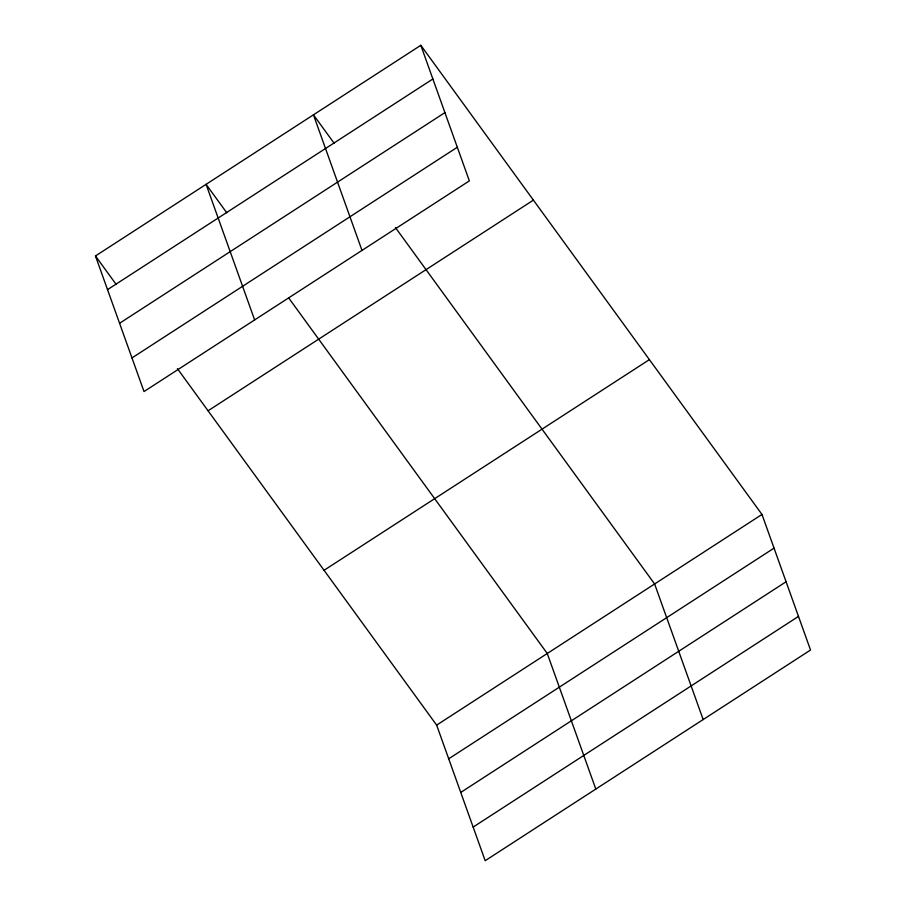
<?xml version="1.0" encoding="UTF-8"?>
<svg xmlns="http://www.w3.org/2000/svg" width="906" height="906" viewBox="0 0 906 906"><rect width="100%" height="100%" fill="white"/><g stroke="black" fill="none" stroke-linecap="round" stroke-linejoin="round"><path stroke-width="1.36" d="M420.814 45.3L469.353 180.883L144.02 391.551L95.47 255.968L420.814 45.3L761.98 514.449L810.53 650.032L485.186 860.7L436.647 725.117L177.429 368.663M107.531 289.648L432.875 78.992M119.569 323.272L444.914 112.616M131.982 357.927L457.315 147.259M208.063 410.78L533.396 200.124M324.054 570.293L649.398 359.637M436.647 725.117L761.98 514.449M448.708 758.798L774.041 548.141M460.746 792.433L786.08 581.765M473.147 827.076L798.492 616.408M334.144 143.284L313.453 114.824L361.992 250.407M395.401 227.519L654.619 583.974L703.169 719.557M226.783 212.797L206.092 184.337L254.631 319.92M288.867 298.176L547.258 653.486L595.808 789.069M95.47 255.968L116.172 284.427"/></g></svg>
